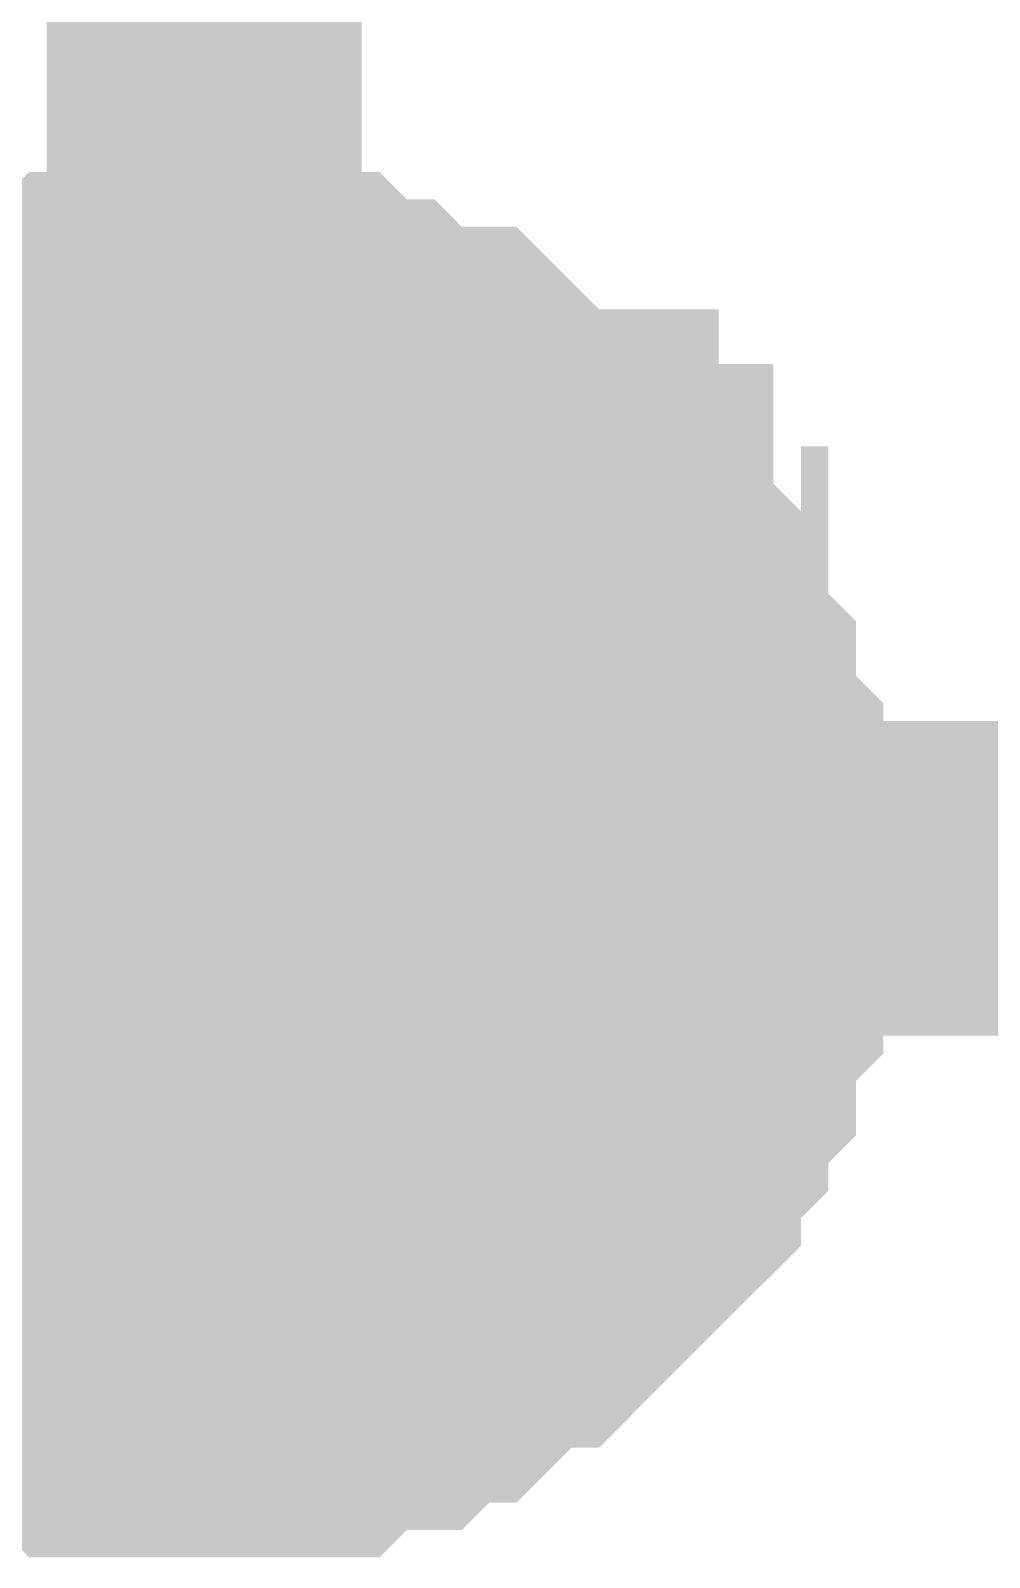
# Model space of a CAD drawing. Header units: inches. Extents: x 0 to 841, y 0 to 594.
# Drawn here: x 677.359 to 678.272, y 391.835 to 393.288 of the extents above; entities that cross this region are included whole.
import ezdxf

# ---------------------------------------------------------------- set-up
doc = ezdxf.new("R2010")
doc.units = ezdxf.units.IN
doc.layers.add('Sheet', color=255, linetype='Continuous')

msp = doc.modelspace()

# ---------------------------------------------------------------- linework, layer by layer
at = {"layer": 'Sheet'}
for points in [[(670.0249, 392.4811, 0.2997, 0.2997, 0), (677.5245, 392.4811, 0.2997, 0.2997, 0), (677.5245, 397.4982, 0.2997, 0.2997, 0), (670.0249, 397.4982, 0.2997, 0.2997, 0)], [(677.1848, 392.873, 0.2997, 0.2997, 0), (677.2109, 392.8992, 0.2997, 0.2997, 0), (677.237, 392.9253, 0.2997, 0.2997, 0), (677.2632, 392.9253, 0.2997, 0.2997, 0), (677.2632, 392.9514, 0.2997, 0.2997, 0), (677.2893, 392.9514, 0.2997, 0.2997, 0), (677.3154, 392.9514, 0.2997, 0.2997, 0), (677.3416, 392.9776, 0.2997, 0.2997, 0), (677.3677, 392.9776, 0.2997, 0.2997, 0), (677.3938, 392.9776, 0.2997, 0.2997, 0), (677.42, 393.0037, 0.2997, 0.2997, 0), (677.4461, 393.0037, 0.2997, 0.2997, 0), (677.4722, 393.0037, 0.2997, 0.2997, 0), (677.4984, 393.0037, 0.2997, 0.2997, 0), (677.5245, 393.0037, 0.2997, 0.2997, 0)], [(677.1848, 392.873, 0.2997, 0.2997, 0), (677.2109, 392.8992, 0.2997, 0.2997, 0), (677.237, 392.9253, 0.2997, 0.2997, 0), (677.2632, 392.9253, 0.2997, 0.2997, 0), (677.2632, 392.9514, 0.2997, 0.2997, 0), (677.2893, 392.9514, 0.2997, 0.2997, 0), (677.3154, 392.9514, 0.2997, 0.2997, 0), (677.3416, 392.9776, 0.2997, 0.2997, 0), (677.3677, 392.9776, 0.2997, 0.2997, 0), (677.3938, 392.9776, 0.2997, 0.2997, 0), (677.42, 393.0037, 0.2997, 0.2997, 0), (677.4461, 393.0037, 0.2997, 0.2997, 0), (677.4722, 393.0037, 0.2997, 0.2997, 0), (677.4984, 393.0037, 0.2997, 0.2997, 0), (677.5245, 393.0037, 0.2997, 0.2997, 0)], [(677.1848, 392.873, 0.2997, 0.2997, 0), (677.2109, 392.8992, 0.2997, 0.2997, 0), (677.237, 392.9253, 0.2997, 0.2997, 0), (677.2632, 392.9253, 0.2997, 0.2997, 0), (677.2632, 392.9514, 0.2997, 0.2997, 0), (677.2893, 392.9514, 0.2997, 0.2997, 0), (677.3154, 392.9514, 0.2997, 0.2997, 0), (677.3416, 392.9776, 0.2997, 0.2997, 0), (677.3677, 392.9776, 0.2997, 0.2997, 0), (677.3938, 392.9776, 0.2997, 0.2997, 0), (677.42, 393.0037, 0.2997, 0.2997, 0), (677.4461, 393.0037, 0.2997, 0.2997, 0), (677.4722, 393.0037, 0.2997, 0.2997, 0), (677.4984, 393.0037, 0.2997, 0.2997, 0), (677.5245, 393.0037, 0.2997, 0.2997, 0)], [(677.1848, 392.873, 0.2997, 0.2997, 0), (677.2109, 392.8992, 0.2997, 0.2997, 0), (677.237, 392.9253, 0.2997, 0.2997, 0), (677.2632, 392.9253, 0.2997, 0.2997, 0), (677.2632, 392.9514, 0.2997, 0.2997, 0), (677.2893, 392.9514, 0.2997, 0.2997, 0), (677.3154, 392.9514, 0.2997, 0.2997, 0), (677.3416, 392.9776, 0.2997, 0.2997, 0), (677.3677, 392.9776, 0.2997, 0.2997, 0), (677.3938, 392.9776, 0.2997, 0.2997, 0), (677.42, 393.0037, 0.2997, 0.2997, 0), (677.4461, 393.0037, 0.2997, 0.2997, 0), (677.4722, 393.0037, 0.2997, 0.2997, 0), (677.4984, 393.0037, 0.2997, 0.2997, 0), (677.5245, 393.0037, 0.2997, 0.2997, 0)], [(677.5245, 393.0037, 0.2997, 0.2997, 0), (677.5245, 393.0037, 0.2997, 0.2997, 0)], [(677.5245, 393.0037, 0.2997, 0.2997, 0), (677.5506, 393.0037, 0.2997, 0.2997, 0), (677.5767, 393.0037, 0.2997, 0.2997, 0), (677.6029, 393.0037, 0.2997, 0.2997, 0), (677.629, 393.0037, 0.2997, 0.2997, 0), (677.6551, 392.9776, 0.2997, 0.2997, 0), (677.6551, 392.9776, 0.2997, 0.2997, 0), (677.6813, 392.9776, 0.2997, 0.2997, 0), (677.7074, 392.9514, 0.2997, 0.2997, 0), (677.7335, 392.9514, 0.2997, 0.2997, 0), (677.7597, 392.9514, 0.2997, 0.2997, 0), (677.7858, 392.9253, 0.2997, 0.2997, 0), (677.7858, 392.9253, 0.2997, 0.2997, 0), (677.8119, 392.8992, 0.2997, 0.2997, 0), (677.8381, 392.873, 0.2997, 0.2997, 0), (677.8642, 392.873, 0.2997, 0.2997, 0), (677.8642, 392.8469, 0.2997, 0.2997, 0), (677.8903, 392.8208, 0.2997, 0.2997, 0), (677.9164, 392.8208, 0.2997, 0.2997, 0), (677.9164, 392.7947, 0.2997, 0.2997, 0), (677.9426, 392.7685, 0.2997, 0.2997, 0), (677.9426, 392.7424, 0.2997, 0.2997, 0), (677.9687, 392.7424, 0.2997, 0.2997, 0), (677.9687, 392.7163, 0.2997, 0.2997, 0), (677.9687, 392.6901, 0.2997, 0.2997, 0), (677.9948, 392.664, 0.2997, 0.2997, 0), (677.9948, 392.6379, 0.2997, 0.2997, 0), (677.9948, 392.6117, 0.2997, 0.2997, 0), (678.021, 392.5856, 0.2997, 0.2997, 0), (678.021, 392.5595, 0.2997, 0.2997, 0), (678.021, 392.5333, 0.2997, 0.2997, 0), (678.021, 392.5072, 0.2997, 0.2997, 0), (678.021, 392.4811, 0.2997, 0.2997, 0)], [(677.5245, 393.0037, 0.2997, 0.2997, 0), (677.5245, 393.0037, 0.2997, 0.2997, 0)], [(677.5245, 393.0037, 0.2997, 0.2997, 0), (677.5506, 393.0037, 0.2997, 0.2997, 0), (677.5767, 393.0037, 0.2997, 0.2997, 0), (677.6029, 393.0037, 0.2997, 0.2997, 0), (677.629, 393.0037, 0.2997, 0.2997, 0), (677.6551, 392.9776, 0.2997, 0.2997, 0), (677.6551, 392.9776, 0.2997, 0.2997, 0), (677.6813, 392.9776, 0.2997, 0.2997, 0), (677.7074, 392.9514, 0.2997, 0.2997, 0), (677.7335, 392.9514, 0.2997, 0.2997, 0), (677.7597, 392.9514, 0.2997, 0.2997, 0), (677.7858, 392.9253, 0.2997, 0.2997, 0), (677.7858, 392.9253, 0.2997, 0.2997, 0), (677.8119, 392.8992, 0.2997, 0.2997, 0), (677.8381, 392.873, 0.2997, 0.2997, 0), (677.8642, 392.873, 0.2997, 0.2997, 0), (677.8642, 392.8469, 0.2997, 0.2997, 0), (677.8903, 392.8208, 0.2997, 0.2997, 0), (677.9164, 392.8208, 0.2997, 0.2997, 0), (677.9164, 392.7947, 0.2997, 0.2997, 0), (677.9426, 392.7685, 0.2997, 0.2997, 0), (677.9426, 392.7424, 0.2997, 0.2997, 0), (677.9687, 392.7424, 0.2997, 0.2997, 0), (677.9687, 392.7163, 0.2997, 0.2997, 0), (677.9687, 392.6901, 0.2997, 0.2997, 0), (677.9948, 392.664, 0.2997, 0.2997, 0), (677.9948, 392.6379, 0.2997, 0.2997, 0), (677.9948, 392.6117, 0.2997, 0.2997, 0), (678.021, 392.5856, 0.2997, 0.2997, 0), (678.021, 392.5595, 0.2997, 0.2997, 0), (678.021, 392.5333, 0.2997, 0.2997, 0), (678.021, 392.5072, 0.2997, 0.2997, 0), (678.021, 392.4811, 0.2997, 0.2997, 0)], [(677.5245, 393.0037, 0.2997, 0.2997, 0), (677.5245, 393.0037, 0.2997, 0.2997, 0)], [(677.5245, 393.0037, 0.2997, 0.2997, 0), (677.5506, 393.0037, 0.2997, 0.2997, 0), (677.5767, 393.0037, 0.2997, 0.2997, 0), (677.6029, 393.0037, 0.2997, 0.2997, 0), (677.629, 393.0037, 0.2997, 0.2997, 0), (677.6551, 392.9776, 0.2997, 0.2997, 0), (677.6551, 392.9776, 0.2997, 0.2997, 0), (677.6813, 392.9776, 0.2997, 0.2997, 0), (677.7074, 392.9514, 0.2997, 0.2997, 0), (677.7335, 392.9514, 0.2997, 0.2997, 0), (677.7597, 392.9514, 0.2997, 0.2997, 0), (677.7858, 392.9253, 0.2997, 0.2997, 0), (677.7858, 392.9253, 0.2997, 0.2997, 0), (677.8119, 392.8992, 0.2997, 0.2997, 0), (677.8381, 392.873, 0.2997, 0.2997, 0), (677.8642, 392.873, 0.2997, 0.2997, 0), (677.8642, 392.8469, 0.2997, 0.2997, 0), (677.8903, 392.8208, 0.2997, 0.2997, 0), (677.9164, 392.8208, 0.2997, 0.2997, 0), (677.9164, 392.7947, 0.2997, 0.2997, 0), (677.9426, 392.7685, 0.2997, 0.2997, 0), (677.9426, 392.7424, 0.2997, 0.2997, 0), (677.9687, 392.7424, 0.2997, 0.2997, 0), (677.9687, 392.7163, 0.2997, 0.2997, 0), (677.9687, 392.6901, 0.2997, 0.2997, 0), (677.9948, 392.664, 0.2997, 0.2997, 0), (677.9948, 392.6379, 0.2997, 0.2997, 0), (677.9948, 392.6117, 0.2997, 0.2997, 0), (678.021, 392.5856, 0.2997, 0.2997, 0), (678.021, 392.5595, 0.2997, 0.2997, 0), (678.021, 392.5333, 0.2997, 0.2997, 0), (678.021, 392.5072, 0.2997, 0.2997, 0), (678.021, 392.4811, 0.2997, 0.2997, 0)], [(677.5245, 393.0037, 0.2997, 0.2997, 0), (677.5245, 393.0037, 0.2997, 0.2997, 0)], [(677.5245, 393.0037, 0.2997, 0.2997, 0), (677.5506, 393.0037, 0.2997, 0.2997, 0), (677.5767, 393.0037, 0.2997, 0.2997, 0), (677.6029, 393.0037, 0.2997, 0.2997, 0), (677.629, 393.0037, 0.2997, 0.2997, 0), (677.6551, 392.9776, 0.2997, 0.2997, 0), (677.6551, 392.9776, 0.2997, 0.2997, 0), (677.6813, 392.9776, 0.2997, 0.2997, 0), (677.7074, 392.9514, 0.2997, 0.2997, 0), (677.7335, 392.9514, 0.2997, 0.2997, 0), (677.7597, 392.9514, 0.2997, 0.2997, 0), (677.7858, 392.9253, 0.2997, 0.2997, 0), (677.7858, 392.9253, 0.2997, 0.2997, 0), (677.8119, 392.8992, 0.2997, 0.2997, 0), (677.8381, 392.873, 0.2997, 0.2997, 0), (677.8642, 392.873, 0.2997, 0.2997, 0), (677.8642, 392.8469, 0.2997, 0.2997, 0), (677.8903, 392.8208, 0.2997, 0.2997, 0), (677.9164, 392.8208, 0.2997, 0.2997, 0), (677.9164, 392.7947, 0.2997, 0.2997, 0), (677.9426, 392.7685, 0.2997, 0.2997, 0), (677.9426, 392.7424, 0.2997, 0.2997, 0), (677.9687, 392.7424, 0.2997, 0.2997, 0), (677.9687, 392.7163, 0.2997, 0.2997, 0), (677.9687, 392.6901, 0.2997, 0.2997, 0), (677.9948, 392.664, 0.2997, 0.2997, 0), (677.9948, 392.6379, 0.2997, 0.2997, 0), (677.9948, 392.6117, 0.2997, 0.2997, 0), (678.021, 392.5856, 0.2997, 0.2997, 0), (678.021, 392.5595, 0.2997, 0.2997, 0), (678.021, 392.5333, 0.2997, 0.2997, 0), (678.021, 392.5072, 0.2997, 0.2997, 0), (678.021, 392.4811, 0.2997, 0.2997, 0)], [(677.2893, 392.9514, 0.0991, 0.0991, 0), (677.3154, 392.9514, 0.0991, 0.0991, 0), (677.3416, 392.9776, 0.0991, 0.0991, 0), (677.3677, 392.9776, 0.0991, 0.0991, 0), (677.3938, 392.9776, 0.0991, 0.0991, 0), (677.42, 393.0037, 0.0991, 0.0991, 0), (677.4461, 393.0037, 0.0991, 0.0991, 0), (677.4722, 393.0037, 0.0991, 0.0991, 0), (677.4984, 393.0037, 0.0991, 0.0991, 0), (677.5245, 393.0037, 0.0991, 0.0991, 0)], [(677.2893, 392.9514, 0.0991, 0.0991, 0), (677.3154, 392.9514, 0.0991, 0.0991, 0), (677.3416, 392.9776, 0.0991, 0.0991, 0), (677.3677, 392.9776, 0.0991, 0.0991, 0), (677.3938, 392.9776, 0.0991, 0.0991, 0), (677.42, 393.0037, 0.0991, 0.0991, 0), (677.4461, 393.0037, 0.0991, 0.0991, 0), (677.4722, 393.0037, 0.0991, 0.0991, 0), (677.4984, 393.0037, 0.0991, 0.0991, 0), (677.5245, 393.0037, 0.0991, 0.0991, 0)], [(677.2893, 392.9514, 0.0991, 0.0991, 0), (677.3154, 392.9514, 0.0991, 0.0991, 0), (677.3416, 392.9776, 0.0991, 0.0991, 0), (677.3677, 392.9776, 0.0991, 0.0991, 0), (677.3938, 392.9776, 0.0991, 0.0991, 0), (677.42, 393.0037, 0.0991, 0.0991, 0), (677.4461, 393.0037, 0.0991, 0.0991, 0), (677.4722, 393.0037, 0.0991, 0.0991, 0), (677.4984, 393.0037, 0.0991, 0.0991, 0), (677.5245, 393.0037, 0.0991, 0.0991, 0)], [(677.2893, 392.9514, 0.0991, 0.0991, 0), (677.3154, 392.9514, 0.0991, 0.0991, 0), (677.3416, 392.9776, 0.0991, 0.0991, 0), (677.3677, 392.9776, 0.0991, 0.0991, 0), (677.3938, 392.9776, 0.0991, 0.0991, 0), (677.42, 393.0037, 0.0991, 0.0991, 0), (677.4461, 393.0037, 0.0991, 0.0991, 0), (677.4722, 393.0037, 0.0991, 0.0991, 0), (677.4984, 393.0037, 0.0991, 0.0991, 0), (677.5245, 393.0037, 0.0991, 0.0991, 0)], [(677.5245, 393.0037, 0.0991, 0.0991, 0), (677.5245, 393.0037, 0.0991, 0.0991, 0)], [(677.5245, 393.0037, 0.0991, 0.0991, 0), (677.5506, 393.0037, 0.0991, 0.0991, 0), (677.5767, 393.0037, 0.0991, 0.0991, 0), (677.6029, 393.0037, 0.0991, 0.0991, 0), (677.629, 393.0037, 0.0991, 0.0991, 0), (677.6551, 392.9776, 0.0991, 0.0991, 0), (677.6551, 392.9776, 0.0991, 0.0991, 0), (677.6813, 392.9776, 0.0991, 0.0991, 0), (677.7074, 392.9514, 0.0991, 0.0991, 0), (677.7335, 392.9514, 0.0991, 0.0991, 0), (677.7597, 392.9514, 0.0991, 0.0991, 0), (677.7858, 392.9253, 0.0991, 0.0991, 0), (677.7858, 392.9253, 0.0991, 0.0991, 0), (677.8119, 392.8992, 0.0991, 0.0991, 0), (677.8381, 392.873, 0.0991, 0.0991, 0), (677.8642, 392.873, 0.0991, 0.0991, 0), (677.8642, 392.8469, 0.0991, 0.0991, 0), (677.8903, 392.8208, 0.0991, 0.0991, 0), (677.9164, 392.8208, 0.0991, 0.0991, 0), (677.9164, 392.7947, 0.0991, 0.0991, 0), (677.9426, 392.7685, 0.0991, 0.0991, 0), (677.9426, 392.7424, 0.0991, 0.0991, 0), (677.9687, 392.7424, 0.0991, 0.0991, 0), (677.9687, 392.7163, 0.0991, 0.0991, 0), (677.9687, 392.6901, 0.0991, 0.0991, 0), (677.9948, 392.664, 0.0991, 0.0991, 0), (677.9948, 392.6379, 0.0991, 0.0991, 0), (677.9948, 392.6117, 0.0991, 0.0991, 0), (678.021, 392.5856, 0.0991, 0.0991, 0), (678.021, 392.5595, 0.0991, 0.0991, 0), (678.021, 392.5333, 0.0991, 0.0991, 0), (678.021, 392.5072, 0.0991, 0.0991, 0), (678.021, 392.4811, 0.0991, 0.0991, 0)], [(677.5245, 393.0037, 0.0991, 0.0991, 0), (677.5245, 393.0037, 0.0991, 0.0991, 0)], [(677.5245, 393.0037, 0.0991, 0.0991, 0), (677.5506, 393.0037, 0.0991, 0.0991, 0), (677.5767, 393.0037, 0.0991, 0.0991, 0), (677.6029, 393.0037, 0.0991, 0.0991, 0), (677.629, 393.0037, 0.0991, 0.0991, 0), (677.6551, 392.9776, 0.0991, 0.0991, 0), (677.6551, 392.9776, 0.0991, 0.0991, 0), (677.6813, 392.9776, 0.0991, 0.0991, 0), (677.7074, 392.9514, 0.0991, 0.0991, 0), (677.7335, 392.9514, 0.0991, 0.0991, 0), (677.7597, 392.9514, 0.0991, 0.0991, 0), (677.7858, 392.9253, 0.0991, 0.0991, 0), (677.7858, 392.9253, 0.0991, 0.0991, 0), (677.8119, 392.8992, 0.0991, 0.0991, 0), (677.8381, 392.873, 0.0991, 0.0991, 0), (677.8642, 392.873, 0.0991, 0.0991, 0), (677.8642, 392.8469, 0.0991, 0.0991, 0), (677.8903, 392.8208, 0.0991, 0.0991, 0), (677.9164, 392.8208, 0.0991, 0.0991, 0), (677.9164, 392.7947, 0.0991, 0.0991, 0), (677.9426, 392.7685, 0.0991, 0.0991, 0), (677.9426, 392.7424, 0.0991, 0.0991, 0), (677.9687, 392.7424, 0.0991, 0.0991, 0), (677.9687, 392.7163, 0.0991, 0.0991, 0), (677.9687, 392.6901, 0.0991, 0.0991, 0), (677.9948, 392.664, 0.0991, 0.0991, 0), (677.9948, 392.6379, 0.0991, 0.0991, 0), (677.9948, 392.6117, 0.0991, 0.0991, 0), (678.021, 392.5856, 0.0991, 0.0991, 0), (678.021, 392.5595, 0.0991, 0.0991, 0), (678.021, 392.5333, 0.0991, 0.0991, 0), (678.021, 392.5072, 0.0991, 0.0991, 0), (678.021, 392.4811, 0.0991, 0.0991, 0)], [(677.5245, 393.0037, 0.0991, 0.0991, 0), (677.5245, 393.0037, 0.0991, 0.0991, 0)], [(677.5245, 393.0037, 0.0991, 0.0991, 0), (677.5506, 393.0037, 0.0991, 0.0991, 0), (677.5767, 393.0037, 0.0991, 0.0991, 0), (677.6029, 393.0037, 0.0991, 0.0991, 0), (677.629, 393.0037, 0.0991, 0.0991, 0), (677.6551, 392.9776, 0.0991, 0.0991, 0), (677.6551, 392.9776, 0.0991, 0.0991, 0), (677.6813, 392.9776, 0.0991, 0.0991, 0), (677.7074, 392.9514, 0.0991, 0.0991, 0), (677.7335, 392.9514, 0.0991, 0.0991, 0), (677.7597, 392.9514, 0.0991, 0.0991, 0), (677.7858, 392.9253, 0.0991, 0.0991, 0), (677.7858, 392.9253, 0.0991, 0.0991, 0), (677.8119, 392.8992, 0.0991, 0.0991, 0), (677.8381, 392.873, 0.0991, 0.0991, 0), (677.8642, 392.873, 0.0991, 0.0991, 0), (677.8642, 392.8469, 0.0991, 0.0991, 0), (677.8903, 392.8208, 0.0991, 0.0991, 0), (677.9164, 392.8208, 0.0991, 0.0991, 0), (677.9164, 392.7947, 0.0991, 0.0991, 0), (677.9426, 392.7685, 0.0991, 0.0991, 0), (677.9426, 392.7424, 0.0991, 0.0991, 0), (677.9687, 392.7424, 0.0991, 0.0991, 0), (677.9687, 392.7163, 0.0991, 0.0991, 0), (677.9687, 392.6901, 0.0991, 0.0991, 0), (677.9948, 392.664, 0.0991, 0.0991, 0), (677.9948, 392.6379, 0.0991, 0.0991, 0), (677.9948, 392.6117, 0.0991, 0.0991, 0), (678.021, 392.5856, 0.0991, 0.0991, 0), (678.021, 392.5595, 0.0991, 0.0991, 0), (678.021, 392.5333, 0.0991, 0.0991, 0), (678.021, 392.5072, 0.0991, 0.0991, 0), (678.021, 392.4811, 0.0991, 0.0991, 0)], [(677.5245, 393.0037, 0.0991, 0.0991, 0), (677.5245, 393.0037, 0.0991, 0.0991, 0)], [(677.5245, 393.0037, 0.0991, 0.0991, 0), (677.5506, 393.0037, 0.0991, 0.0991, 0), (677.5767, 393.0037, 0.0991, 0.0991, 0), (677.6029, 393.0037, 0.0991, 0.0991, 0), (677.629, 393.0037, 0.0991, 0.0991, 0), (677.6551, 392.9776, 0.0991, 0.0991, 0), (677.6551, 392.9776, 0.0991, 0.0991, 0), (677.6813, 392.9776, 0.0991, 0.0991, 0), (677.7074, 392.9514, 0.0991, 0.0991, 0), (677.7335, 392.9514, 0.0991, 0.0991, 0), (677.7597, 392.9514, 0.0991, 0.0991, 0), (677.7858, 392.9253, 0.0991, 0.0991, 0), (677.7858, 392.9253, 0.0991, 0.0991, 0), (677.8119, 392.8992, 0.0991, 0.0991, 0), (677.8381, 392.873, 0.0991, 0.0991, 0), (677.8642, 392.873, 0.0991, 0.0991, 0), (677.8642, 392.8469, 0.0991, 0.0991, 0), (677.8903, 392.8208, 0.0991, 0.0991, 0), (677.9164, 392.8208, 0.0991, 0.0991, 0), (677.9164, 392.7947, 0.0991, 0.0991, 0), (677.9426, 392.7685, 0.0991, 0.0991, 0), (677.9426, 392.7424, 0.0991, 0.0991, 0), (677.9687, 392.7424, 0.0991, 0.0991, 0), (677.9687, 392.7163, 0.0991, 0.0991, 0), (677.9687, 392.6901, 0.0991, 0.0991, 0), (677.9948, 392.664, 0.0991, 0.0991, 0), (677.9948, 392.6379, 0.0991, 0.0991, 0), (677.9948, 392.6117, 0.0991, 0.0991, 0), (678.021, 392.5856, 0.0991, 0.0991, 0), (678.021, 392.5595, 0.0991, 0.0991, 0), (678.021, 392.5333, 0.0991, 0.0991, 0), (678.021, 392.5072, 0.0991, 0.0991, 0), (678.021, 392.4811, 0.0991, 0.0991, 0)], [(677.5245, 392.4811, 0.2997, 0.2997, 0), (692.5237, 392.4811, 0.2997, 0.2997, 0), (702.5057, 392.4811, 0.2997, 0.2997, 0), (712.5139, 392.4811, 0.2997, 0.2997, 0), (722.5221, 392.4811, 0.2997, 0.2997, 0), (732.5041, 392.4811, 0.2997, 0.2997, 0)], [(678.021, 392.4811, 0.2997, 0.2997, 0), (678.021, 392.455, 0.2997, 0.2997, 0), (678.021, 392.4288, 0.2997, 0.2997, 0), (678.021, 392.4027, 0.2997, 0.2997, 0), (678.021, 392.3766, 0.2997, 0.2997, 0), (677.9948, 392.3504, 0.2997, 0.2997, 0), (677.9948, 392.3243, 0.2997, 0.2997, 0), (677.9948, 392.2982, 0.2997, 0.2997, 0), (677.9687, 392.272, 0.2997, 0.2997, 0), (677.9687, 392.272, 0.2997, 0.2997, 0), (677.9687, 392.2459, 0.2997, 0.2997, 0), (677.9426, 392.2198, 0.2997, 0.2997, 0), (677.9426, 392.1936, 0.2997, 0.2997, 0), (677.9164, 392.1675, 0.2997, 0.2997, 0), (677.9164, 392.1675, 0.2997, 0.2997, 0), (677.8903, 392.1414, 0.2997, 0.2997, 0), (677.8642, 392.1153, 0.2997, 0.2997, 0), (677.8642, 392.1153, 0.2997, 0.2997, 0), (677.8381, 392.0891, 0.2997, 0.2997, 0), (677.8119, 392.0891, 0.2997, 0.2997, 0), (677.7858, 392.063, 0.2997, 0.2997, 0), (677.7858, 392.063, 0.2997, 0.2997, 0), (677.7597, 392.0369, 0.2997, 0.2997, 0), (677.7335, 392.0369, 0.2997, 0.2997, 0), (677.7074, 392.0107, 0.2997, 0.2997, 0), (677.6813, 392.0107, 0.2997, 0.2997, 0), (677.6551, 392.0107, 0.2997, 0.2997, 0), (677.6551, 392.0107, 0.2997, 0.2997, 0), (677.629, 391.9846, 0.2997, 0.2997, 0), (677.6029, 391.9846, 0.2997, 0.2997, 0), (677.5767, 391.9846, 0.2997, 0.2997, 0), (677.5506, 391.9846, 0.2997, 0.2997, 0), (677.5245, 391.9846, 0.2997, 0.2997, 0)], [(678.021, 392.4811, 0.2997, 0.2997, 0), (678.021, 392.455, 0.2997, 0.2997, 0), (678.021, 392.4288, 0.2997, 0.2997, 0), (678.021, 392.4027, 0.2997, 0.2997, 0), (678.021, 392.3766, 0.2997, 0.2997, 0), (677.9948, 392.3504, 0.2997, 0.2997, 0), (677.9948, 392.3243, 0.2997, 0.2997, 0), (677.9948, 392.2982, 0.2997, 0.2997, 0), (677.9687, 392.272, 0.2997, 0.2997, 0), (677.9687, 392.272, 0.2997, 0.2997, 0), (677.9687, 392.2459, 0.2997, 0.2997, 0), (677.9426, 392.2198, 0.2997, 0.2997, 0), (677.9426, 392.1936, 0.2997, 0.2997, 0), (677.9164, 392.1675, 0.2997, 0.2997, 0), (677.9164, 392.1675, 0.2997, 0.2997, 0), (677.8903, 392.1414, 0.2997, 0.2997, 0), (677.8642, 392.1153, 0.2997, 0.2997, 0), (677.8642, 392.1153, 0.2997, 0.2997, 0), (677.8381, 392.0891, 0.2997, 0.2997, 0), (677.8119, 392.0891, 0.2997, 0.2997, 0), (677.7858, 392.063, 0.2997, 0.2997, 0), (677.7858, 392.063, 0.2997, 0.2997, 0), (677.7597, 392.0369, 0.2997, 0.2997, 0), (677.7335, 392.0369, 0.2997, 0.2997, 0), (677.7074, 392.0107, 0.2997, 0.2997, 0), (677.6813, 392.0107, 0.2997, 0.2997, 0), (677.6551, 392.0107, 0.2997, 0.2997, 0), (677.6551, 392.0107, 0.2997, 0.2997, 0), (677.629, 391.9846, 0.2997, 0.2997, 0), (677.6029, 391.9846, 0.2997, 0.2997, 0), (677.5767, 391.9846, 0.2997, 0.2997, 0), (677.5506, 391.9846, 0.2997, 0.2997, 0), (677.5245, 391.9846, 0.2997, 0.2997, 0)], [(678.021, 392.4811, 0.2997, 0.2997, 0), (678.021, 392.455, 0.2997, 0.2997, 0), (678.021, 392.4288, 0.2997, 0.2997, 0), (678.021, 392.4027, 0.2997, 0.2997, 0), (678.021, 392.3766, 0.2997, 0.2997, 0), (677.9948, 392.3504, 0.2997, 0.2997, 0), (677.9948, 392.3243, 0.2997, 0.2997, 0), (677.9948, 392.2982, 0.2997, 0.2997, 0), (677.9687, 392.272, 0.2997, 0.2997, 0), (677.9687, 392.272, 0.2997, 0.2997, 0), (677.9687, 392.2459, 0.2997, 0.2997, 0), (677.9426, 392.2198, 0.2997, 0.2997, 0), (677.9426, 392.1936, 0.2997, 0.2997, 0), (677.9164, 392.1675, 0.2997, 0.2997, 0), (677.9164, 392.1675, 0.2997, 0.2997, 0), (677.8903, 392.1414, 0.2997, 0.2997, 0), (677.8642, 392.1153, 0.2997, 0.2997, 0), (677.8642, 392.1153, 0.2997, 0.2997, 0), (677.8381, 392.0891, 0.2997, 0.2997, 0), (677.8119, 392.0891, 0.2997, 0.2997, 0), (677.7858, 392.063, 0.2997, 0.2997, 0), (677.7858, 392.063, 0.2997, 0.2997, 0), (677.7597, 392.0369, 0.2997, 0.2997, 0), (677.7335, 392.0369, 0.2997, 0.2997, 0), (677.7074, 392.0107, 0.2997, 0.2997, 0), (677.6813, 392.0107, 0.2997, 0.2997, 0), (677.6551, 392.0107, 0.2997, 0.2997, 0), (677.6551, 392.0107, 0.2997, 0.2997, 0), (677.629, 391.9846, 0.2997, 0.2997, 0), (677.6029, 391.9846, 0.2997, 0.2997, 0), (677.5767, 391.9846, 0.2997, 0.2997, 0), (677.5506, 391.9846, 0.2997, 0.2997, 0), (677.5245, 391.9846, 0.2997, 0.2997, 0)], [(678.021, 392.4811, 0.2997, 0.2997, 0), (678.021, 392.455, 0.2997, 0.2997, 0), (678.021, 392.4288, 0.2997, 0.2997, 0), (678.021, 392.4027, 0.2997, 0.2997, 0), (678.021, 392.3766, 0.2997, 0.2997, 0), (677.9948, 392.3504, 0.2997, 0.2997, 0), (677.9948, 392.3243, 0.2997, 0.2997, 0), (677.9948, 392.2982, 0.2997, 0.2997, 0), (677.9687, 392.272, 0.2997, 0.2997, 0), (677.9687, 392.272, 0.2997, 0.2997, 0), (677.9687, 392.2459, 0.2997, 0.2997, 0), (677.9426, 392.2198, 0.2997, 0.2997, 0), (677.9426, 392.1936, 0.2997, 0.2997, 0), (677.9164, 392.1675, 0.2997, 0.2997, 0), (677.9164, 392.1675, 0.2997, 0.2997, 0), (677.8903, 392.1414, 0.2997, 0.2997, 0), (677.8642, 392.1153, 0.2997, 0.2997, 0), (677.8642, 392.1153, 0.2997, 0.2997, 0), (677.8381, 392.0891, 0.2997, 0.2997, 0), (677.8119, 392.0891, 0.2997, 0.2997, 0), (677.7858, 392.063, 0.2997, 0.2997, 0), (677.7858, 392.063, 0.2997, 0.2997, 0), (677.7597, 392.0369, 0.2997, 0.2997, 0), (677.7335, 392.0369, 0.2997, 0.2997, 0), (677.7074, 392.0107, 0.2997, 0.2997, 0), (677.6813, 392.0107, 0.2997, 0.2997, 0), (677.6551, 392.0107, 0.2997, 0.2997, 0), (677.6551, 392.0107, 0.2997, 0.2997, 0), (677.629, 391.9846, 0.2997, 0.2997, 0), (677.6029, 391.9846, 0.2997, 0.2997, 0), (677.5767, 391.9846, 0.2997, 0.2997, 0), (677.5506, 391.9846, 0.2997, 0.2997, 0), (677.5245, 391.9846, 0.2997, 0.2997, 0)], [(678.021, 392.4811, 0.2997, 0.2997, 0), (678.021, 392.4811, 0.2997, 0.2997, 0), (678.021, 392.4811, 0.2997, 0.2997, 0), (678.021, 392.4811, 0.2997, 0.2997, 0), (678.021, 392.4811, 0.2997, 0.2997, 0), (678.021, 392.4811, 0.2997, 0.2997, 0), (678.021, 392.4811, 0.2997, 0.2997, 0), (678.021, 392.4811, 0.2997, 0.2997, 0), (678.021, 392.4811, 0.2997, 0.2997, 0), (678.021, 392.4811, 0.2997, 0.2997, 0), (678.021, 392.4811, 0.2997, 0.2997, 0), (678.021, 392.4811, 0.2997, 0.2997, 0), (678.021, 392.4811, 0.2997, 0.2997, 0), (678.021, 392.4811, 0.2997, 0.2997, 0), (678.021, 392.4811, 0.2997, 0.2997, 0), (678.021, 392.4811, 0.2997, 0.2997, 0), (678.021, 392.4811, 0.2997, 0.2997, 0), (678.021, 392.4811, 0.2997, 0.2997, 0), (678.021, 392.4811, 0.2997, 0.2997, 0), (678.021, 392.4811, 0.2997, 0.2997, 0), (678.021, 392.4811, 0.2997, 0.2997, 0), (678.021, 392.4811, 0.2997, 0.2997, 0), (678.021, 392.4811, 0.2997, 0.2997, 0), (678.021, 392.4811, 0.2997, 0.2997, 0), (678.021, 392.4811, 0.2997, 0.2997, 0), (678.021, 392.4811, 0.2997, 0.2997, 0), (678.021, 392.4811, 0.2997, 0.2997, 0), (678.021, 392.4811, 0.2997, 0.2997, 0), (678.021, 392.4811, 0.2997, 0.2997, 0), (678.021, 392.4811, 0.2997, 0.2997, 0), (678.021, 392.4811, 0.2997, 0.2997, 0), (678.021, 392.4811, 0.2997, 0.2997, 0), (678.021, 392.4811, 0.2997, 0.2997, 0)], [(678.021, 392.4811, 0.2997, 0.2997, 0), (678.021, 392.4811, 0.2997, 0.2997, 0)], [(678.021, 392.4811, 0.2997, 0.2997, 0), (678.021, 392.4811, 0.2997, 0.2997, 0), (678.021, 392.4811, 0.2997, 0.2997, 0), (678.021, 392.4811, 0.2997, 0.2997, 0), (678.021, 392.4811, 0.2997, 0.2997, 0), (678.021, 392.4811, 0.2997, 0.2997, 0), (678.021, 392.4811, 0.2997, 0.2997, 0), (678.021, 392.4811, 0.2997, 0.2997, 0), (678.021, 392.4811, 0.2997, 0.2997, 0), (678.021, 392.4811, 0.2997, 0.2997, 0), (678.021, 392.4811, 0.2997, 0.2997, 0), (678.021, 392.4811, 0.2997, 0.2997, 0), (678.021, 392.4811, 0.2997, 0.2997, 0), (678.021, 392.4811, 0.2997, 0.2997, 0), (678.021, 392.4811, 0.2997, 0.2997, 0), (678.021, 392.4811, 0.2997, 0.2997, 0), (678.021, 392.4811, 0.2997, 0.2997, 0), (678.021, 392.4811, 0.2997, 0.2997, 0), (678.021, 392.4811, 0.2997, 0.2997, 0), (678.021, 392.4811, 0.2997, 0.2997, 0), (678.021, 392.4811, 0.2997, 0.2997, 0), (678.021, 392.4811, 0.2997, 0.2997, 0), (678.021, 392.4811, 0.2997, 0.2997, 0), (678.021, 392.4811, 0.2997, 0.2997, 0), (678.021, 392.4811, 0.2997, 0.2997, 0), (678.021, 392.4811, 0.2997, 0.2997, 0), (678.021, 392.4811, 0.2997, 0.2997, 0), (678.021, 392.4811, 0.2997, 0.2997, 0), (678.021, 392.4811, 0.2997, 0.2997, 0), (678.021, 392.4811, 0.2997, 0.2997, 0), (678.021, 392.4811, 0.2997, 0.2997, 0), (678.021, 392.4811, 0.2997, 0.2997, 0), (678.021, 392.4811, 0.2997, 0.2997, 0)], [(678.021, 392.4811, 0.2997, 0.2997, 0), (678.021, 392.4811, 0.2997, 0.2997, 0)], [(678.021, 392.4811, 0.2997, 0.2997, 0), (678.021, 392.4811, 0.2997, 0.2997, 0), (678.021, 392.4811, 0.2997, 0.2997, 0), (678.021, 392.4811, 0.2997, 0.2997, 0), (678.021, 392.4811, 0.2997, 0.2997, 0), (678.021, 392.4811, 0.2997, 0.2997, 0), (678.021, 392.4811, 0.2997, 0.2997, 0), (678.021, 392.4811, 0.2997, 0.2997, 0), (678.021, 392.4811, 0.2997, 0.2997, 0), (678.021, 392.4811, 0.2997, 0.2997, 0), (678.021, 392.4811, 0.2997, 0.2997, 0), (678.021, 392.4811, 0.2997, 0.2997, 0), (678.021, 392.4811, 0.2997, 0.2997, 0), (678.021, 392.4811, 0.2997, 0.2997, 0), (678.021, 392.4811, 0.2997, 0.2997, 0), (678.021, 392.4811, 0.2997, 0.2997, 0), (678.021, 392.4811, 0.2997, 0.2997, 0), (678.021, 392.4811, 0.2997, 0.2997, 0), (678.021, 392.4811, 0.2997, 0.2997, 0), (678.021, 392.4811, 0.2997, 0.2997, 0), (678.021, 392.4811, 0.2997, 0.2997, 0), (678.021, 392.4811, 0.2997, 0.2997, 0), (678.021, 392.4811, 0.2997, 0.2997, 0), (678.021, 392.4811, 0.2997, 0.2997, 0), (678.021, 392.4811, 0.2997, 0.2997, 0), (678.021, 392.4811, 0.2997, 0.2997, 0), (678.021, 392.4811, 0.2997, 0.2997, 0), (678.021, 392.4811, 0.2997, 0.2997, 0), (678.021, 392.4811, 0.2997, 0.2997, 0), (678.021, 392.4811, 0.2997, 0.2997, 0), (678.021, 392.4811, 0.2997, 0.2997, 0), (678.021, 392.4811, 0.2997, 0.2997, 0), (678.021, 392.4811, 0.2997, 0.2997, 0)], [(678.021, 392.4811, 0.2997, 0.2997, 0), (678.021, 392.4811, 0.2997, 0.2997, 0)], [(678.021, 392.4811, 0.2997, 0.2997, 0), (678.021, 392.4811, 0.2997, 0.2997, 0), (678.021, 392.4811, 0.2997, 0.2997, 0), (678.021, 392.4811, 0.2997, 0.2997, 0), (678.021, 392.4811, 0.2997, 0.2997, 0), (678.021, 392.4811, 0.2997, 0.2997, 0), (678.021, 392.4811, 0.2997, 0.2997, 0), (678.021, 392.4811, 0.2997, 0.2997, 0), (678.021, 392.4811, 0.2997, 0.2997, 0), (678.021, 392.4811, 0.2997, 0.2997, 0), (678.021, 392.4811, 0.2997, 0.2997, 0), (678.021, 392.4811, 0.2997, 0.2997, 0), (678.021, 392.4811, 0.2997, 0.2997, 0), (678.021, 392.4811, 0.2997, 0.2997, 0), (678.021, 392.4811, 0.2997, 0.2997, 0), (678.021, 392.4811, 0.2997, 0.2997, 0), (678.021, 392.4811, 0.2997, 0.2997, 0), (678.021, 392.4811, 0.2997, 0.2997, 0), (678.021, 392.4811, 0.2997, 0.2997, 0), (678.021, 392.4811, 0.2997, 0.2997, 0), (678.021, 392.4811, 0.2997, 0.2997, 0), (678.021, 392.4811, 0.2997, 0.2997, 0), (678.021, 392.4811, 0.2997, 0.2997, 0), (678.021, 392.4811, 0.2997, 0.2997, 0), (678.021, 392.4811, 0.2997, 0.2997, 0), (678.021, 392.4811, 0.2997, 0.2997, 0), (678.021, 392.4811, 0.2997, 0.2997, 0), (678.021, 392.4811, 0.2997, 0.2997, 0), (678.021, 392.4811, 0.2997, 0.2997, 0), (678.021, 392.4811, 0.2997, 0.2997, 0), (678.021, 392.4811, 0.2997, 0.2997, 0), (678.021, 392.4811, 0.2997, 0.2997, 0), (678.021, 392.4811, 0.2997, 0.2997, 0)], [(678.021, 392.4811, 0.2997, 0.2997, 0), (678.021, 392.4811, 0.2997, 0.2997, 0)], [(678.021, 392.4811, 0.0991, 0.0991, 0), (678.021, 392.455, 0.0991, 0.0991, 0), (678.021, 392.4288, 0.0991, 0.0991, 0), (678.021, 392.4027, 0.0991, 0.0991, 0), (678.021, 392.3766, 0.0991, 0.0991, 0), (677.9948, 392.3504, 0.0991, 0.0991, 0), (677.9948, 392.3243, 0.0991, 0.0991, 0), (677.9948, 392.2982, 0.0991, 0.0991, 0), (677.9687, 392.272, 0.0991, 0.0991, 0), (677.9687, 392.272, 0.0991, 0.0991, 0), (677.9687, 392.2459, 0.0991, 0.0991, 0), (677.9426, 392.2198, 0.0991, 0.0991, 0), (677.9426, 392.1936, 0.0991, 0.0991, 0), (677.9164, 392.1675, 0.0991, 0.0991, 0), (677.9164, 392.1675, 0.0991, 0.0991, 0), (677.8903, 392.1414, 0.0991, 0.0991, 0), (677.8642, 392.1153, 0.0991, 0.0991, 0), (677.8642, 392.1153, 0.0991, 0.0991, 0), (677.8381, 392.0891, 0.0991, 0.0991, 0), (677.8119, 392.0891, 0.0991, 0.0991, 0), (677.7858, 392.063, 0.0991, 0.0991, 0), (677.7858, 392.063, 0.0991, 0.0991, 0), (677.7597, 392.0369, 0.0991, 0.0991, 0), (677.7335, 392.0369, 0.0991, 0.0991, 0), (677.7074, 392.0107, 0.0991, 0.0991, 0), (677.6813, 392.0107, 0.0991, 0.0991, 0), (677.6551, 392.0107, 0.0991, 0.0991, 0), (677.6551, 392.0107, 0.0991, 0.0991, 0), (677.629, 391.9846, 0.0991, 0.0991, 0), (677.6029, 391.9846, 0.0991, 0.0991, 0), (677.5767, 391.9846, 0.0991, 0.0991, 0), (677.5506, 391.9846, 0.0991, 0.0991, 0), (677.5245, 391.9846, 0.0991, 0.0991, 0)], [(678.021, 392.4811, 0.0991, 0.0991, 0), (678.021, 392.455, 0.0991, 0.0991, 0), (678.021, 392.4288, 0.0991, 0.0991, 0), (678.021, 392.4027, 0.0991, 0.0991, 0), (678.021, 392.3766, 0.0991, 0.0991, 0), (677.9948, 392.3504, 0.0991, 0.0991, 0), (677.9948, 392.3243, 0.0991, 0.0991, 0), (677.9948, 392.2982, 0.0991, 0.0991, 0), (677.9687, 392.272, 0.0991, 0.0991, 0), (677.9687, 392.272, 0.0991, 0.0991, 0), (677.9687, 392.2459, 0.0991, 0.0991, 0), (677.9426, 392.2198, 0.0991, 0.0991, 0), (677.9426, 392.1936, 0.0991, 0.0991, 0), (677.9164, 392.1675, 0.0991, 0.0991, 0), (677.9164, 392.1675, 0.0991, 0.0991, 0), (677.8903, 392.1414, 0.0991, 0.0991, 0), (677.8642, 392.1153, 0.0991, 0.0991, 0), (677.8642, 392.1153, 0.0991, 0.0991, 0), (677.8381, 392.0891, 0.0991, 0.0991, 0), (677.8119, 392.0891, 0.0991, 0.0991, 0), (677.7858, 392.063, 0.0991, 0.0991, 0), (677.7858, 392.063, 0.0991, 0.0991, 0), (677.7597, 392.0369, 0.0991, 0.0991, 0), (677.7335, 392.0369, 0.0991, 0.0991, 0), (677.7074, 392.0107, 0.0991, 0.0991, 0), (677.6813, 392.0107, 0.0991, 0.0991, 0), (677.6551, 392.0107, 0.0991, 0.0991, 0), (677.6551, 392.0107, 0.0991, 0.0991, 0), (677.629, 391.9846, 0.0991, 0.0991, 0), (677.6029, 391.9846, 0.0991, 0.0991, 0), (677.5767, 391.9846, 0.0991, 0.0991, 0), (677.5506, 391.9846, 0.0991, 0.0991, 0), (677.5245, 391.9846, 0.0991, 0.0991, 0)], [(678.021, 392.4811, 0.0991, 0.0991, 0), (678.021, 392.455, 0.0991, 0.0991, 0), (678.021, 392.4288, 0.0991, 0.0991, 0), (678.021, 392.4027, 0.0991, 0.0991, 0), (678.021, 392.3766, 0.0991, 0.0991, 0), (677.9948, 392.3504, 0.0991, 0.0991, 0), (677.9948, 392.3243, 0.0991, 0.0991, 0), (677.9948, 392.2982, 0.0991, 0.0991, 0), (677.9687, 392.272, 0.0991, 0.0991, 0), (677.9687, 392.272, 0.0991, 0.0991, 0), (677.9687, 392.2459, 0.0991, 0.0991, 0), (677.9426, 392.2198, 0.0991, 0.0991, 0), (677.9426, 392.1936, 0.0991, 0.0991, 0), (677.9164, 392.1675, 0.0991, 0.0991, 0), (677.9164, 392.1675, 0.0991, 0.0991, 0), (677.8903, 392.1414, 0.0991, 0.0991, 0), (677.8642, 392.1153, 0.0991, 0.0991, 0), (677.8642, 392.1153, 0.0991, 0.0991, 0), (677.8381, 392.0891, 0.0991, 0.0991, 0), (677.8119, 392.0891, 0.0991, 0.0991, 0), (677.7858, 392.063, 0.0991, 0.0991, 0), (677.7858, 392.063, 0.0991, 0.0991, 0), (677.7597, 392.0369, 0.0991, 0.0991, 0), (677.7335, 392.0369, 0.0991, 0.0991, 0), (677.7074, 392.0107, 0.0991, 0.0991, 0), (677.6813, 392.0107, 0.0991, 0.0991, 0), (677.6551, 392.0107, 0.0991, 0.0991, 0), (677.6551, 392.0107, 0.0991, 0.0991, 0), (677.629, 391.9846, 0.0991, 0.0991, 0), (677.6029, 391.9846, 0.0991, 0.0991, 0), (677.5767, 391.9846, 0.0991, 0.0991, 0), (677.5506, 391.9846, 0.0991, 0.0991, 0), (677.5245, 391.9846, 0.0991, 0.0991, 0)], [(678.021, 392.4811, 0.0991, 0.0991, 0), (678.021, 392.455, 0.0991, 0.0991, 0), (678.021, 392.4288, 0.0991, 0.0991, 0), (678.021, 392.4027, 0.0991, 0.0991, 0), (678.021, 392.3766, 0.0991, 0.0991, 0), (677.9948, 392.3504, 0.0991, 0.0991, 0), (677.9948, 392.3243, 0.0991, 0.0991, 0), (677.9948, 392.2982, 0.0991, 0.0991, 0), (677.9687, 392.272, 0.0991, 0.0991, 0), (677.9687, 392.272, 0.0991, 0.0991, 0), (677.9687, 392.2459, 0.0991, 0.0991, 0), (677.9426, 392.2198, 0.0991, 0.0991, 0), (677.9426, 392.1936, 0.0991, 0.0991, 0), (677.9164, 392.1675, 0.0991, 0.0991, 0), (677.9164, 392.1675, 0.0991, 0.0991, 0), (677.8903, 392.1414, 0.0991, 0.0991, 0), (677.8642, 392.1153, 0.0991, 0.0991, 0), (677.8642, 392.1153, 0.0991, 0.0991, 0), (677.8381, 392.0891, 0.0991, 0.0991, 0), (677.8119, 392.0891, 0.0991, 0.0991, 0), (677.7858, 392.063, 0.0991, 0.0991, 0), (677.7858, 392.063, 0.0991, 0.0991, 0), (677.7597, 392.0369, 0.0991, 0.0991, 0), (677.7335, 392.0369, 0.0991, 0.0991, 0), (677.7074, 392.0107, 0.0991, 0.0991, 0), (677.6813, 392.0107, 0.0991, 0.0991, 0), (677.6551, 392.0107, 0.0991, 0.0991, 0), (677.6551, 392.0107, 0.0991, 0.0991, 0), (677.629, 391.9846, 0.0991, 0.0991, 0), (677.6029, 391.9846, 0.0991, 0.0991, 0), (677.5767, 391.9846, 0.0991, 0.0991, 0), (677.5506, 391.9846, 0.0991, 0.0991, 0), (677.5245, 391.9846, 0.0991, 0.0991, 0)], [(678.021, 392.4811, 0.0991, 0.0991, 0), (678.021, 392.4811, 0.0991, 0.0991, 0), (678.021, 392.4811, 0.0991, 0.0991, 0), (678.021, 392.4811, 0.0991, 0.0991, 0), (678.021, 392.4811, 0.0991, 0.0991, 0), (678.021, 392.4811, 0.0991, 0.0991, 0), (678.021, 392.4811, 0.0991, 0.0991, 0), (678.021, 392.4811, 0.0991, 0.0991, 0), (678.021, 392.4811, 0.0991, 0.0991, 0), (678.021, 392.4811, 0.0991, 0.0991, 0), (678.021, 392.4811, 0.0991, 0.0991, 0), (678.021, 392.4811, 0.0991, 0.0991, 0), (678.021, 392.4811, 0.0991, 0.0991, 0), (678.021, 392.4811, 0.0991, 0.0991, 0), (678.021, 392.4811, 0.0991, 0.0991, 0), (678.021, 392.4811, 0.0991, 0.0991, 0), (678.021, 392.4811, 0.0991, 0.0991, 0), (678.021, 392.4811, 0.0991, 0.0991, 0), (678.021, 392.4811, 0.0991, 0.0991, 0), (678.021, 392.4811, 0.0991, 0.0991, 0), (678.021, 392.4811, 0.0991, 0.0991, 0), (678.021, 392.4811, 0.0991, 0.0991, 0), (678.021, 392.4811, 0.0991, 0.0991, 0), (678.021, 392.4811, 0.0991, 0.0991, 0), (678.021, 392.4811, 0.0991, 0.0991, 0), (678.021, 392.4811, 0.0991, 0.0991, 0), (678.021, 392.4811, 0.0991, 0.0991, 0), (678.021, 392.4811, 0.0991, 0.0991, 0), (678.021, 392.4811, 0.0991, 0.0991, 0), (678.021, 392.4811, 0.0991, 0.0991, 0), (678.021, 392.4811, 0.0991, 0.0991, 0), (678.021, 392.4811, 0.0991, 0.0991, 0), (678.021, 392.4811, 0.0991, 0.0991, 0)], [(678.021, 392.4811, 0.0991, 0.0991, 0), (678.021, 392.4811, 0.0991, 0.0991, 0)], [(678.021, 392.4811, 0.0991, 0.0991, 0), (678.021, 392.4811, 0.0991, 0.0991, 0), (678.021, 392.4811, 0.0991, 0.0991, 0), (678.021, 392.4811, 0.0991, 0.0991, 0), (678.021, 392.4811, 0.0991, 0.0991, 0), (678.021, 392.4811, 0.0991, 0.0991, 0), (678.021, 392.4811, 0.0991, 0.0991, 0), (678.021, 392.4811, 0.0991, 0.0991, 0), (678.021, 392.4811, 0.0991, 0.0991, 0), (678.021, 392.4811, 0.0991, 0.0991, 0), (678.021, 392.4811, 0.0991, 0.0991, 0), (678.021, 392.4811, 0.0991, 0.0991, 0), (678.021, 392.4811, 0.0991, 0.0991, 0), (678.021, 392.4811, 0.0991, 0.0991, 0), (678.021, 392.4811, 0.0991, 0.0991, 0), (678.021, 392.4811, 0.0991, 0.0991, 0), (678.021, 392.4811, 0.0991, 0.0991, 0), (678.021, 392.4811, 0.0991, 0.0991, 0), (678.021, 392.4811, 0.0991, 0.0991, 0), (678.021, 392.4811, 0.0991, 0.0991, 0), (678.021, 392.4811, 0.0991, 0.0991, 0), (678.021, 392.4811, 0.0991, 0.0991, 0), (678.021, 392.4811, 0.0991, 0.0991, 0), (678.021, 392.4811, 0.0991, 0.0991, 0), (678.021, 392.4811, 0.0991, 0.0991, 0), (678.021, 392.4811, 0.0991, 0.0991, 0), (678.021, 392.4811, 0.0991, 0.0991, 0), (678.021, 392.4811, 0.0991, 0.0991, 0), (678.021, 392.4811, 0.0991, 0.0991, 0), (678.021, 392.4811, 0.0991, 0.0991, 0), (678.021, 392.4811, 0.0991, 0.0991, 0), (678.021, 392.4811, 0.0991, 0.0991, 0), (678.021, 392.4811, 0.0991, 0.0991, 0)], [(678.021, 392.4811, 0.0991, 0.0991, 0), (678.021, 392.4811, 0.0991, 0.0991, 0)], [(678.021, 392.4811, 0.0991, 0.0991, 0), (678.021, 392.4811, 0.0991, 0.0991, 0), (678.021, 392.4811, 0.0991, 0.0991, 0), (678.021, 392.4811, 0.0991, 0.0991, 0), (678.021, 392.4811, 0.0991, 0.0991, 0), (678.021, 392.4811, 0.0991, 0.0991, 0), (678.021, 392.4811, 0.0991, 0.0991, 0), (678.021, 392.4811, 0.0991, 0.0991, 0), (678.021, 392.4811, 0.0991, 0.0991, 0), (678.021, 392.4811, 0.0991, 0.0991, 0), (678.021, 392.4811, 0.0991, 0.0991, 0), (678.021, 392.4811, 0.0991, 0.0991, 0), (678.021, 392.4811, 0.0991, 0.0991, 0), (678.021, 392.4811, 0.0991, 0.0991, 0), (678.021, 392.4811, 0.0991, 0.0991, 0), (678.021, 392.4811, 0.0991, 0.0991, 0), (678.021, 392.4811, 0.0991, 0.0991, 0), (678.021, 392.4811, 0.0991, 0.0991, 0), (678.021, 392.4811, 0.0991, 0.0991, 0), (678.021, 392.4811, 0.0991, 0.0991, 0), (678.021, 392.4811, 0.0991, 0.0991, 0), (678.021, 392.4811, 0.0991, 0.0991, 0), (678.021, 392.4811, 0.0991, 0.0991, 0), (678.021, 392.4811, 0.0991, 0.0991, 0), (678.021, 392.4811, 0.0991, 0.0991, 0), (678.021, 392.4811, 0.0991, 0.0991, 0), (678.021, 392.4811, 0.0991, 0.0991, 0), (678.021, 392.4811, 0.0991, 0.0991, 0), (678.021, 392.4811, 0.0991, 0.0991, 0), (678.021, 392.4811, 0.0991, 0.0991, 0), (678.021, 392.4811, 0.0991, 0.0991, 0), (678.021, 392.4811, 0.0991, 0.0991, 0), (678.021, 392.4811, 0.0991, 0.0991, 0)], [(678.021, 392.4811, 0.0991, 0.0991, 0), (678.021, 392.4811, 0.0991, 0.0991, 0)], [(678.021, 392.4811, 0.0991, 0.0991, 0), (678.021, 392.4811, 0.0991, 0.0991, 0), (678.021, 392.4811, 0.0991, 0.0991, 0), (678.021, 392.4811, 0.0991, 0.0991, 0), (678.021, 392.4811, 0.0991, 0.0991, 0), (678.021, 392.4811, 0.0991, 0.0991, 0), (678.021, 392.4811, 0.0991, 0.0991, 0), (678.021, 392.4811, 0.0991, 0.0991, 0), (678.021, 392.4811, 0.0991, 0.0991, 0), (678.021, 392.4811, 0.0991, 0.0991, 0), (678.021, 392.4811, 0.0991, 0.0991, 0), (678.021, 392.4811, 0.0991, 0.0991, 0), (678.021, 392.4811, 0.0991, 0.0991, 0), (678.021, 392.4811, 0.0991, 0.0991, 0), (678.021, 392.4811, 0.0991, 0.0991, 0), (678.021, 392.4811, 0.0991, 0.0991, 0), (678.021, 392.4811, 0.0991, 0.0991, 0), (678.021, 392.4811, 0.0991, 0.0991, 0), (678.021, 392.4811, 0.0991, 0.0991, 0), (678.021, 392.4811, 0.0991, 0.0991, 0), (678.021, 392.4811, 0.0991, 0.0991, 0), (678.021, 392.4811, 0.0991, 0.0991, 0), (678.021, 392.4811, 0.0991, 0.0991, 0), (678.021, 392.4811, 0.0991, 0.0991, 0), (678.021, 392.4811, 0.0991, 0.0991, 0), (678.021, 392.4811, 0.0991, 0.0991, 0), (678.021, 392.4811, 0.0991, 0.0991, 0), (678.021, 392.4811, 0.0991, 0.0991, 0), (678.021, 392.4811, 0.0991, 0.0991, 0), (678.021, 392.4811, 0.0991, 0.0991, 0), (678.021, 392.4811, 0.0991, 0.0991, 0), (678.021, 392.4811, 0.0991, 0.0991, 0), (678.021, 392.4811, 0.0991, 0.0991, 0)], [(678.021, 392.4811, 0.0991, 0.0991, 0), (678.021, 392.4811, 0.0991, 0.0991, 0)], [(677.5245, 391.9846, 0.2997, 0.2997, 0), (677.4984, 391.9846, 0.2997, 0.2997, 0), (677.4722, 391.9846, 0.2997, 0.2997, 0), (677.4461, 391.9846, 0.2997, 0.2997, 0), (677.42, 391.9846, 0.2997, 0.2997, 0), (677.3938, 392.0107, 0.2997, 0.2997, 0), (677.3677, 392.0107, 0.2997, 0.2997, 0), (677.3416, 392.0107, 0.2997, 0.2997, 0), (677.3154, 392.0107, 0.2997, 0.2997, 0), (677.2893, 392.0369, 0.2997, 0.2997, 0), (677.2632, 392.0369, 0.2997, 0.2997, 0), (677.2632, 392.063, 0.2997, 0.2997, 0), (677.237, 392.063, 0.2997, 0.2997, 0), (677.2109, 392.0891, 0.2997, 0.2997, 0), (677.1848, 392.0891, 0.2997, 0.2997, 0)], [(677.5245, 391.9846, 0.2997, 0.2997, 0), (677.4984, 391.9846, 0.2997, 0.2997, 0), (677.4722, 391.9846, 0.2997, 0.2997, 0), (677.4461, 391.9846, 0.2997, 0.2997, 0), (677.42, 391.9846, 0.2997, 0.2997, 0), (677.3938, 392.0107, 0.2997, 0.2997, 0), (677.3677, 392.0107, 0.2997, 0.2997, 0), (677.3416, 392.0107, 0.2997, 0.2997, 0), (677.3154, 392.0107, 0.2997, 0.2997, 0), (677.2893, 392.0369, 0.2997, 0.2997, 0), (677.2632, 392.0369, 0.2997, 0.2997, 0), (677.2632, 392.063, 0.2997, 0.2997, 0), (677.237, 392.063, 0.2997, 0.2997, 0), (677.2109, 392.0891, 0.2997, 0.2997, 0), (677.1848, 392.0891, 0.2997, 0.2997, 0)], [(677.5245, 391.9846, 0.2997, 0.2997, 0), (677.4984, 391.9846, 0.2997, 0.2997, 0), (677.4722, 391.9846, 0.2997, 0.2997, 0), (677.4461, 391.9846, 0.2997, 0.2997, 0), (677.42, 391.9846, 0.2997, 0.2997, 0), (677.3938, 392.0107, 0.2997, 0.2997, 0), (677.3677, 392.0107, 0.2997, 0.2997, 0), (677.3416, 392.0107, 0.2997, 0.2997, 0), (677.3154, 392.0107, 0.2997, 0.2997, 0), (677.2893, 392.0369, 0.2997, 0.2997, 0), (677.2632, 392.0369, 0.2997, 0.2997, 0), (677.2632, 392.063, 0.2997, 0.2997, 0), (677.237, 392.063, 0.2997, 0.2997, 0), (677.2109, 392.0891, 0.2997, 0.2997, 0), (677.1848, 392.0891, 0.2997, 0.2997, 0)], [(677.5245, 391.9846, 0.2997, 0.2997, 0), (677.4984, 391.9846, 0.2997, 0.2997, 0), (677.4722, 391.9846, 0.2997, 0.2997, 0), (677.4461, 391.9846, 0.2997, 0.2997, 0), (677.42, 391.9846, 0.2997, 0.2997, 0), (677.3938, 392.0107, 0.2997, 0.2997, 0), (677.3677, 392.0107, 0.2997, 0.2997, 0), (677.3416, 392.0107, 0.2997, 0.2997, 0), (677.3154, 392.0107, 0.2997, 0.2997, 0), (677.2893, 392.0369, 0.2997, 0.2997, 0), (677.2632, 392.0369, 0.2997, 0.2997, 0), (677.2632, 392.063, 0.2997, 0.2997, 0), (677.237, 392.063, 0.2997, 0.2997, 0), (677.2109, 392.0891, 0.2997, 0.2997, 0), (677.1848, 392.0891, 0.2997, 0.2997, 0)], [(677.5245, 391.9846, 0.0991, 0.0991, 0), (677.4984, 391.9846, 0.0991, 0.0991, 0), (677.4722, 391.9846, 0.0991, 0.0991, 0), (677.4461, 391.9846, 0.0991, 0.0991, 0), (677.42, 391.9846, 0.0991, 0.0991, 0), (677.3938, 392.0107, 0.0991, 0.0991, 0), (677.3677, 392.0107, 0.0991, 0.0991, 0), (677.3416, 392.0107, 0.0991, 0.0991, 0), (677.3154, 392.0107, 0.0991, 0.0991, 0), (677.2893, 392.0369, 0.0991, 0.0991, 0)], [(677.5245, 391.9846, 0.0991, 0.0991, 0), (677.4984, 391.9846, 0.0991, 0.0991, 0), (677.4722, 391.9846, 0.0991, 0.0991, 0), (677.4461, 391.9846, 0.0991, 0.0991, 0), (677.42, 391.9846, 0.0991, 0.0991, 0), (677.3938, 392.0107, 0.0991, 0.0991, 0), (677.3677, 392.0107, 0.0991, 0.0991, 0), (677.3416, 392.0107, 0.0991, 0.0991, 0), (677.3154, 392.0107, 0.0991, 0.0991, 0), (677.2893, 392.0369, 0.0991, 0.0991, 0)], [(677.5245, 391.9846, 0.0991, 0.0991, 0), (677.4984, 391.9846, 0.0991, 0.0991, 0), (677.4722, 391.9846, 0.0991, 0.0991, 0), (677.4461, 391.9846, 0.0991, 0.0991, 0), (677.42, 391.9846, 0.0991, 0.0991, 0), (677.3938, 392.0107, 0.0991, 0.0991, 0), (677.3677, 392.0107, 0.0991, 0.0991, 0), (677.3416, 392.0107, 0.0991, 0.0991, 0), (677.3154, 392.0107, 0.0991, 0.0991, 0), (677.2893, 392.0369, 0.0991, 0.0991, 0)], [(677.5245, 391.9846, 0.0991, 0.0991, 0), (677.4984, 391.9846, 0.0991, 0.0991, 0), (677.4722, 391.9846, 0.0991, 0.0991, 0), (677.4461, 391.9846, 0.0991, 0.0991, 0), (677.42, 391.9846, 0.0991, 0.0991, 0), (677.3938, 392.0107, 0.0991, 0.0991, 0), (677.3677, 392.0107, 0.0991, 0.0991, 0), (677.3416, 392.0107, 0.0991, 0.0991, 0), (677.3154, 392.0107, 0.0991, 0.0991, 0), (677.2893, 392.0369, 0.0991, 0.0991, 0)]]:
    msp.add_lwpolyline(points, format="xyseb", dxfattribs=at)
msp.add_lwpolyline([(677.246, 392.5, 0.508, 0.508, 1), (677.754, 392.5, 0.508, 0.508, 1)], format="xyseb", close=True, dxfattribs=at)

doc.saveas('drawing.dxf')
